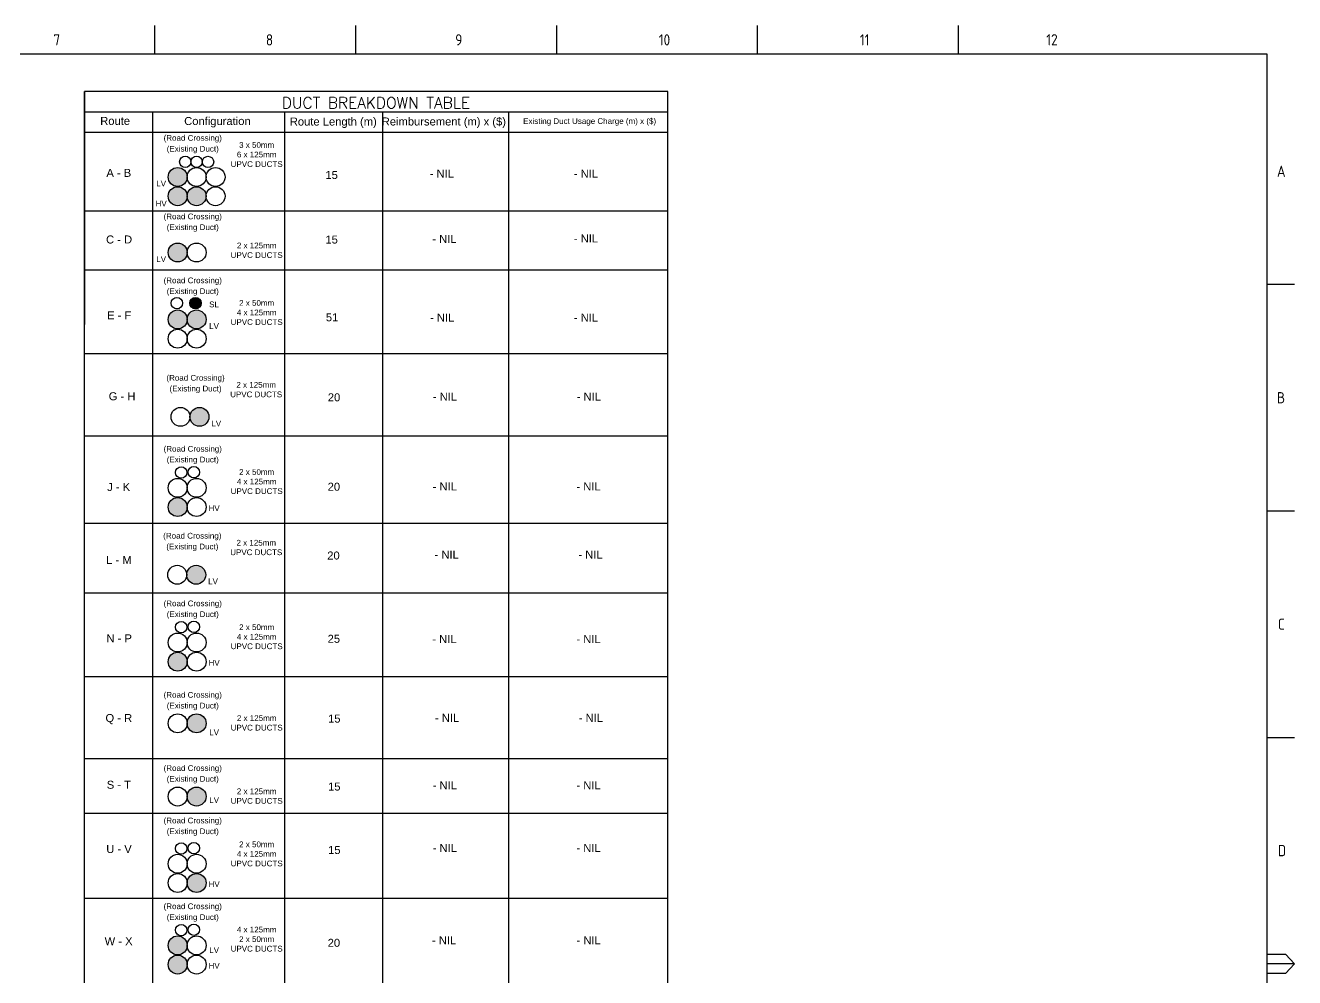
# Paper-space layout 'Sheet(4)' of a CAD drawing. Header units: metres, sheet in millimetres. Extents: x -29 to 809, y -3 to 584.
# Drawn here: x 412.4 to 808.9, y 286.3 to 583.8 of the extents above; entities that cross this region are included whole.
import ezdxf
from ezdxf.enums import TextEntityAlignment as Align

# ---------------------------------------------------------------- set-up
doc = ezdxf.new("R2010")
doc.units = ezdxf.units.M
doc.layers.get('0').update_dxf_attribs({"color": 6})
doc.layers.add('Notes', color=7, linetype='Continuous')
doc.layers.add('SupportsUG_SP_EXT', color=7, linetype='Continuous')
doc.styles.add('Elec', font='romand__.ttf')
doc.styles.add('iecISOCP', font='isocp.shx')
doc.styles.get("Standard").update_dxf_attribs({"font": 'arial.ttf'})

# ---------------------------------------------------------------- blocks, each defined once
blk = doc.blocks.new('A1_FRAME_TITLE')
at = {"layer": 'Notes', "linetype": 'Continuous'}
for p, q in [((482.19, 574.39), (482.19, 583.39)), ((547.7, 574.39), (547.7, 583.39)), ((613.21, 574.39), (613.21, 583.39)), ((678.72, 574.39), (678.72, 583.39)), ((744.23, 574.39), (744.23, 583.39)), ((844.88, 5.97), (844.88, 574.39)), ((853.87, 502.43), (844.87, 502.43)), ((844.88, 431.68), (853.87, 431.68)), ((844.87, 360.93), (853.87, 360.93)), ((853.87, 290.18), (844.87, 290.18)), ((844.88, 293.18), (850.87, 293.18)), ((850.87, 293.18), (853.87, 290.18)), ((853.87, 290.18), (850.87, 287.18)), ((850.87, 287.18), (844.88, 287.18))]:
    blk.add_line(p, q, dxfattribs=at)
at = {"layer": 'Notes', "linetype": 'Continuous', "flags": 128}
blk.add_lwpolyline([(844.88, 574.39), (149.5, 574.39)], dxfattribs=at)
blk.add_attdef('DRAFT_NUM', (9.35, 23.29), '', height=2.5, rotation=90)
at = {"layer": 'Notes', "style": 'iecISOCP'}
for s, p in [('7', (449.08, 577.12)), ('8', (518.36, 577.12)), ('9', (580.11, 577.12)), ('10', (646.5, 577.12)), ('11', (712.06, 577.12)), ('12', (772.87, 577.16)), ('A', (848.09, 536.06)), ('B', (848.09, 465.31)), ('C', (848.39, 394.56)), ('D', (848.39, 323.81))]:
    blk.add_text(s, height=3.5, dxfattribs=at).set_placement(p)
at = {"layer": 'Notes', "style": 'iecISOCP', "flags": 8}
blk.add_attdef('VERSION_NO', text='', height=2.5, rotation=90, dxfattribs=at).set_placement((302.04, 43.81), align=Align.MIDDLE_CENTER)
at = {"layer": 'Notes', "style": 'iecISOCP'}
for tag, p in [('CAP_NO', (513.19, 43.46)), ('IE_NUM', (513.05, 37.81)), ('REF_No_1', (335.24, 32.31)), ('REF_1', (362.52, 32.31)), ('GEN_WO', (441.71, 31.76)), ('HV_SWITCH', (513.46, 32.16)), ('REF_No_2', (335.24, 26.31)), ('REF_2', (362.52, 26.31)), ('OH_WO', (441.71, 25.81)), ('UBD_REF', (513.05, 25.83)), ('REF_No_3', (335.24, 20.31)), ('REF_3', (362.52, 20.31)), ('UG_WO', (441.71, 20.05)), ('GIS_MAP_No', (513.05, 20.04)), ('REF_No_4', (335.24, 14.31)), ('REF_4', (362.52, 14.31)), ('SUB_WO', (441.71, 13.81)), ('HV_OP_DIAG', (513.33, 14.2)), ('LGA', (512.95, 7.78)), ('ExportID', (-11.47, 2.39))]:
    blk.add_attdef(tag, p, '', height=2.5, dxfattribs=at)
for tag, height, p in [('T1', 3.5, (684.37, 39.47)), ('scale', 2.5, (567.76, 33.27)), ('T2', 3.5, (684.37, 34.35)), ('T3', 3.5, (684.37, 28.92)), ('DRAWN', 2.5, (567.76, 24.93)), ('T4', 3.5, (684.37, 23.66)), ('T5', 3.5, (684.37, 18.23)), ('REV', 5, (840.57, 17.1)), ('DATE', 2.5, (567.76, 16.88)), ('T6', 3.5, (684.37, 12.97)), ('CHD', 2.5, (567.76, 8.37)), ('DESIGN', 2.5, (605.62, 9.15))]:
    blk.add_attdef(tag, text='', height=height, dxfattribs=at).set_placement(p, align=Align.CENTER)
blk.add_attdef('NUM', text='', height=7, dxfattribs=at).set_placement((812.88, 20.12), align=Align.MIDDLE_CENTER)
for tag, p in [('NS', (811.23, 8.12)), ('SHTS', (825.93, 8.12))]:
    blk.add_attdef(tag, text='', height=2.5, dxfattribs=at).set_placement(p, align=Align.MIDDLE)
at = {"layer": 'Notes', "style": 'iecISOCP', "flags": 1}
for tag, p in [('ProjectType', (-6.37, -26.8)), ('ProjectNumber', (3.01, -26.82)), ('DrawingNumber', (14.96, -26.8)), ('ProjectDescription', (27.02, -26.83)), ('ExportDate', (39.74, -26.79)), ('ExportUserName', (48.61, -26.8)), ('DesignerCompanyName', (60.94, -26.79)), ('ExportAreaOfInterest', (76.55, -26.81)), ('GIS_SUCCESS', (91.45, -26.78)), ('CAD_SUCCESS', (101.24, -26.78)), ('DEPOTCODE', (111.56, -26.88)), ('ExportCategories', (119.53, -26.8)), ('Comments', (133.84, -26.88))]:
    blk.add_attdef(tag, p, '', height=1, dxfattribs=at)

psp = doc.layouts.new('Sheet(4)')

# ---------------------------------------------------------------- hatches: boundary and pattern name
at = {"layer": 'Notes'}
h = psp.add_hatch(color=256, dxfattribs=at)
h.dxf.hatch_style = 1
h.paths.add_polyline_path([(457, 536.41, 1), (462.92, 536.41, 1)])
h = psp.add_hatch(color=256, dxfattribs=at)
h.dxf.hatch_style = 1
h.paths.add_polyline_path([(457, 530.41, 1), (462.92, 530.41, 1)])
h = psp.add_hatch(color=256, dxfattribs=at)
h.dxf.hatch_style = 1
h.paths.add_polyline_path([(462.92, 530.41, 1), (468.84, 530.41, 1)])
h = psp.add_hatch(color=256, dxfattribs=at)
h.dxf.hatch_style = 1
h.paths.add_polyline_path([(457, 512.83, 1), (462.92, 512.83, 1)])
h = psp.add_hatch(color=256, dxfattribs=at)
h.dxf.hatch_style = 1
h.paths.add_polyline_path([(467.31, 496.99, 1), (463.76, 496.99, 1)])
h = psp.add_hatch(color=256, dxfattribs=at)
h.dxf.hatch_style = 1
h.paths.add_polyline_path([(457, 491.9, 1), (462.92, 491.9, 1)])
h = psp.add_hatch(color=256, dxfattribs=at)
h.dxf.hatch_style = 1
h.paths.add_polyline_path([(462.92, 491.9, 1), (468.84, 491.9, 1)])
h = psp.add_hatch(color=256, dxfattribs=at)
h.dxf.hatch_style = 1
h.paths.add_polyline_path([(463.8, 461.47, 1), (469.72, 461.47, 1)])
h = psp.add_hatch(color=256, dxfattribs=at)
h.dxf.hatch_style = 1
h.paths.add_polyline_path([(457, 433.29, 1), (462.92, 433.29, 1)])
h = psp.add_hatch(color=256, dxfattribs=at)
h.dxf.hatch_style = 1
h.paths.add_polyline_path([(462.79, 412.13, 1), (468.71, 412.13, 1)])
h = psp.add_hatch(color=256, dxfattribs=at)
h.dxf.hatch_style = 1
h.paths.add_polyline_path([(457, 384.97, 1), (462.92, 384.97, 1)])
h = psp.add_hatch(color=256, dxfattribs=at)
h.dxf.hatch_style = 1
h.paths.add_polyline_path([(462.92, 365.71, 1), (468.84, 365.71, 1)])
h = psp.add_hatch(color=256, dxfattribs=at)
h.dxf.hatch_style = 1
h.paths.add_polyline_path([(462.92, 342.83, 1), (468.84, 342.83, 1)])
h = psp.add_hatch(color=256, dxfattribs=at)
h.dxf.hatch_style = 1
h.paths.add_polyline_path([(462.92, 315.83, 1), (468.84, 315.83, 1)])
h = psp.add_hatch(color=256, dxfattribs=at)
h.dxf.hatch_style = 1
h.paths.add_polyline_path([(457, 296.33, 1), (462.92, 296.33, 1)])
h = psp.add_hatch(color=256, dxfattribs=at)
h.dxf.hatch_style = 1
h.paths.add_polyline_path([(457, 290.33, 1), (462.92, 290.33, 1)])

# ---------------------------------------------------------------- linework, layer by layer
for p, q in [((430.89, 563.11), (430.89, 490.34)), ((613.15, 563.11), (430.89, 563.11)), ((430.9, 120.69), (430.89, 563.11)), ((613.15, 120.69), (613.15, 563.11)), ((452.06, 556.75), (452.06, 171.77)), ((493.33, 556.75), (493.33, 171.77)), ((523.93, 556.75), (523.93, 171.77)), ((563.3, 556.75), (563.3, 171.77)), ((430.89, 550.44), (613.16, 550.44)), ((430.89, 525.83), (613.16, 525.83)), ((430.89, 507.39), (613.16, 507.39)), ((430.89, 481.27), (613.16, 481.27)), ((430.89, 455.49), (613.16, 455.49)), ((430.89, 428.26), (613.16, 428.26)), ((430.89, 406.49), (613.16, 406.49)), ((430.89, 380.36), (613.16, 380.36)), ((430.89, 354.77), (613.16, 354.77)), ((430.89, 337.61), (613.16, 337.61)), ((430.89, 311.09), (613.16, 311.09))]:
    psp.add_line(p, q, dxfattribs=at)
for points in [[(430.89, 556.75), (613.15, 556.75)], [(430.89, 550.44), (613.15, 550.44)]]:
    psp.add_lwpolyline(points, dxfattribs=at)
for centre, radius in [((459.96, 536.41), 2.96), ((462.33, 541.15), 1.78), ((465.88, 536.41), 2.96), ((465.88, 541.15), 1.78), ((469.43, 541.12), 1.78), ((471.8, 536.41), 2.96), ((459.96, 530.41), 2.96), ((465.88, 530.41), 2.96), ((471.8, 530.41), 2.96), ((459.96, 512.83), 2.96), ((465.88, 512.83), 2.96), ((459.72, 496.99), 1.78), ((465.54, 496.99), 1.78), ((459.96, 491.9), 2.96), ((465.88, 491.9), 2.96), ((459.96, 485.9), 2.96), ((465.88, 485.9), 2.96), ((460.84, 461.47), 2.96), ((466.76, 461.47), 2.96), ((461.07, 444.07), 1.78), ((465, 444.17), 1.78), ((459.96, 439.29), 2.96), ((465.88, 439.29), 2.96), ((459.96, 433.29), 2.96), ((465.88, 433.29), 2.96), ((459.83, 412.13), 2.96), ((465.75, 412.13), 2.96), ((461.07, 395.75), 1.78), ((465, 395.86), 1.78), ((459.96, 390.97), 2.96), ((465.88, 390.97), 2.96), ((459.96, 384.97), 2.96), ((465.88, 384.97), 2.96), ((459.96, 365.71), 2.96), ((465.88, 365.71), 2.96), ((459.96, 342.83), 2.96), ((465.88, 342.83), 2.96), ((461.07, 326.61), 1.78), ((465, 326.72), 1.78), ((459.96, 321.83), 2.96), ((465.88, 321.83), 2.96), ((459.96, 315.83), 2.96), ((465.88, 315.83), 2.96), ((461.07, 301.11), 1.78), ((465, 301.22), 1.78), ((459.96, 296.33), 2.96), ((465.88, 296.33), 2.96), ((459.96, 290.33), 2.96), ((465.88, 290.33), 2.96)]:
    psp.add_circle(centre, radius, dxfattribs=at)

# ---------------------------------------------------------------- block references
at = {"layer": 'SupportsUG_SP_EXT', "xscale": 0.958}
psp.add_blockref('A1_FRAME_TITLE', (-9.08, 0.39), dxfattribs=at)

# ---------------------------------------------------------------- texts
at = {"layer": 'Notes', "style": 'Elec'}
psp.add_text('DUCT BREAKDOWN TABLE', height=3.5, dxfattribs=at).set_placement((521.91, 559.61), align=Align.MIDDLE_CENTER)
at = {"layer": 'Notes'}
for s, p in [('(Road Crossing)', (464.67, 549.52)), ('(Existing Duct)', (464.67, 546.14)), ('LV', (454.8, 535.25)), ('HV', (454.8, 529.01)), ('(Road Crossing)', (464.67, 524.99)), ('(Existing Duct)', (464.67, 521.62)), ('LV', (454.8, 511.67)), ('(Road Crossing)', (464.67, 505.01)), ('(Existing Duct)', (464.67, 501.63)), ('SL', (471.32, 497.51)), ('LV', (471.32, 490.75)), ('(Road Crossing)', (465.55, 474.57)), ('(Existing Duct)', (465.55, 471.2)), ('LV', (472.01, 460.31)), ('(Road Crossing)', (464.67, 452.39)), ('(Existing Duct)', (464.67, 449.02)), ('HV', (471.35, 433.81)), ('(Road Crossing)', (464.54, 425.23)), ('(Existing Duct)', (464.54, 421.86)), ('LV', (471, 410.97)), ('(Road Crossing)', (464.67, 404.08)), ('(Existing Duct)', (464.67, 400.7)), ('HV', (471.35, 385.49)), ('(Road Crossing)', (464.67, 375.51)), ('(Existing Duct)', (464.67, 372.14)), ('LV', (471.35, 363.79)), ('(Road Crossing)', (464.67, 352.63)), ('(Existing Duct)', (464.67, 349.26)), ('LV', (471.35, 342.64)), ('(Road Crossing)', (464.67, 336.25)), ('(Existing Duct)', (464.67, 332.88)), ('HV', (471.35, 316.35)), ('(Road Crossing)', (464.67, 309.44)), ('(Existing Duct)', (464.67, 306.06)), ('LV', (471.35, 295.76)), ('HV', (471.35, 290.85))]:
    psp.add_text(s, height=1.79, dxfattribs=at).set_placement(p, align=Align.TOP_CENTER)
at = {"layer": 'Notes', "attachment_point": 1}
for s, insert, char_height, width in [('{\\C7;Route}', (435.76, 555.19), 2.5, 21.3007), ('{\\C7;Configuration}', (461.99, 555.15), 2.5, 31.8297), ('{\\C7;Reimbursement (m) x ($)}', (523.72, 555.01), 2.5, 38.7746), ('{\\C7;Route Length (m)}', (494.99, 554.99), 2.5, 28.8337), ('{\\C7;Existing Duct Usage Charge (m) x ($)}', (567.89, 554.78), 1.79, 41.6723), ('\\pi6.7979;{\\C7;A - B}', (430.89, 538.96), 2.5, 21.1726), ('\\pi13.618;{\\C7;15}', (492.5, 538.3), 2.5, 30.6013), ('\\pi21.261;{\\C7;- NIL}', (517.44, 538.71), 2.5, 49.8559), ('\\pi21.261;{\\C7;- NIL}', (562.47, 538.7), 2.5, 49.8559), ('\\pi6.6922;{\\C7;C - D}', (430.89, 518.14), 2.5, 21.1726), ('\\pi13.618;{\\C7;15}', (492.5, 518.12), 2.5, 30.6013), ('\\pi21.261;{\\C7;- NIL}', (518.25, 518.34), 2.5, 49.8559), ('\\pi21.261;{\\C7;- NIL}', (562.48, 518.47), 2.5, 49.8559), ('\\pi7.0213;{\\C7;E - F}', (430.89, 494.45), 2.5, 21.1726), ('\\pi13.751;{\\C7;51}', (492.5, 493.82), 2.5, 30.6013), ('\\pi21.261;{\\C7;- NIL}', (517.54, 493.75), 2.5, 49.8559), ('\\pi21.261;{\\C7;- NIL}', (562.47, 493.75), 2.5, 49.8559), ('\\pi6.6487;{\\C7;G - H}', (431.77, 469.15), 2.5, 21.1726), ('\\pi13.493;{\\C7;20}', (493.38, 468.83), 2.5, 30.6013), ('\\pi21.261;{\\C7;- NIL}', (518.42, 469.05), 2.5, 49.8559), ('\\pi21.261;{\\C7;- NIL}', (563.36, 469.05), 2.5, 49.8559), ('\\pi7.0469;{\\C7;J - K}', (430.89, 440.81), 2.5, 21.1726), ('\\pi13.493;{\\C7;20}', (493.33, 440.89), 2.5, 30.6013), ('\\pi21.261;{\\C7;- NIL}', (518.36, 440.97), 2.5, 49.8559), ('\\pi21.261;{\\C7;- NIL}', (563.3, 440.97), 2.5, 49.8559), ('\\pi6.8687;{\\C7;L - M}', (430.76, 418.03), 2.5, 21.1726), ('\\pi13.493;{\\C7;20}', (493.2, 419.4), 2.5, 30.6013), ('\\pi21.261;{\\C7;- NIL}', (518.95, 419.71), 2.5, 49.8559), ('\\pi21.261;{\\C7;- NIL}', (563.88, 419.71), 2.5, 49.8559), ('\\pi6.8175;{\\C7;N - P}', (430.89, 393.52), 2.5, 21.1726), ('\\pi13.479;{\\C7;25}', (493.33, 393.38), 2.5, 30.6013), ('\\pi21.261;{\\C7;- NIL}', (518.26, 393.27), 2.5, 49.8559), ('\\pi21.261;{\\C7;- NIL}', (563.3, 393.27), 2.5, 49.8559), ('\\pi6.5123;{\\C7;Q - R}', (430.89, 368.62), 2.5, 21.1726), ('\\pi13.618;{\\C7;15}', (493.33, 368.44), 2.5, 30.6013), ('\\pi21.261;{\\C7;- NIL}', (519.08, 368.68), 2.5, 49.8559), ('\\pi21.261;{\\C7;- NIL}', (564.01, 368.68), 2.5, 49.8559), ('\\pi6.9164;{\\C7;S - T}', (430.89, 347.77), 2.5, 21.1726), ('\\pi13.618;{\\C7;15}', (493.33, 347.2), 2.5, 30.6013), ('\\pi21.261;{\\C7;- NIL}', (518.37, 347.58), 2.5, 49.8559), ('\\pi21.261;{\\C7;- NIL}', (563.3, 347.58), 2.5, 49.8559), ('\\pi6.7595;{\\C7;U - V}', (430.89, 327.69), 2.5, 21.1726), ('\\pi13.618;{\\C7;15}', (493.33, 327.38), 2.5, 30.6013), ('\\pi21.261;{\\C7;- NIL}', (518.37, 328), 2.5, 49.8559), ('\\pi21.261;{\\C7;- NIL}', (563.3, 328), 2.5, 49.8559), ('\\pi6.2539;{\\C7;W - X}', (430.89, 298.88), 2.5, 21.1726), ('\\pi13.493;{\\C7;20}', (493.33, 298.38), 2.5, 30.6013), ('\\pi21.261;{\\C7;- NIL}', (518.14, 299.21), 2.5, 49.8559), ('\\pi21.261;{\\C7;- NIL}', (563.31, 299.21), 2.5, 49.8559)]:
    psp.add_mtext(s, dxfattribs=dict(at, insert=insert, char_height=char_height, width=width))
at = {"layer": 'Notes', "lineweight": 0, "char_height": 1.79, "width": 18.2053, "attachment_point": 2}
for s, insert in [('\\P3 x 50mm\\P6 x 125mm\\PUPVC DUCTS', (484.64, 550.3)), ('\\P2 x 125mm\\PUPVC DUCTS', (484.64, 518.89)), ('\\P2 x 50mm\\P4 x 125mm\\PUPVC DUCTS', (484.64, 500.94)), ('\\P2 x 125mm\\PUPVC DUCTS', (484.48, 475.36)), ('\\P2 x 50mm\\P4 x 125mm\\PUPVC DUCTS', (484.64, 448.11)), ('\\P2 x 125mm\\PUPVC DUCTS', (484.51, 426.02)), ('2 x 50mm\\P4 x 125mm\\PUPVC DUCTS', (484.64, 396.65)), ('\\P2 x 125mm\\PUPVC DUCTS', (484.64, 371.23)), ('\\P2 x 125mm\\PUPVC DUCTS', (484.64, 348.35)), ('2 x 50mm\\P4 x 125mm\\PUPVC DUCTS', (484.64, 328.79)), ('\\P4 x 125mm\\P2 x 50mm\\PUPVC DUCTS', (484.64, 305.15))]:
    psp.add_mtext(s, dxfattribs=dict(at, insert=insert))

doc.saveas('drawing.dxf')
